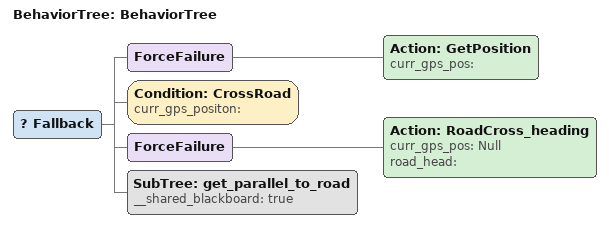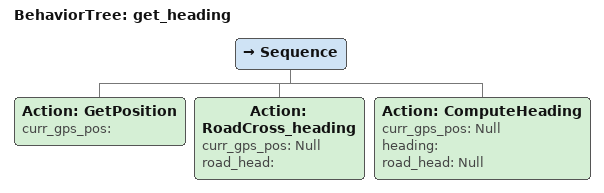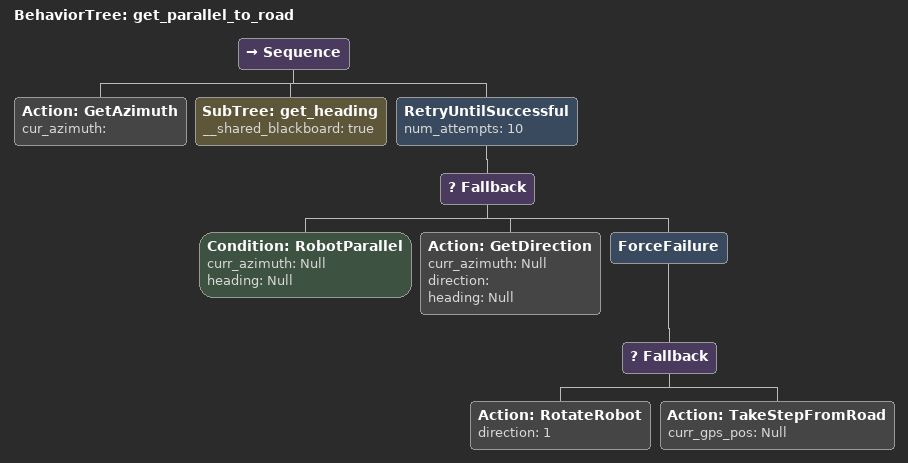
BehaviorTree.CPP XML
<?xml version="1.0"?>
<root main_tree_to_execute="BehaviorTree">
    <BehaviorTree ID="BehaviorTree">
        <Fallback>
            <ForceFailure>
                <Action ID="GetPosition" curr_gps_pos=""/>
            </ForceFailure>
            <Condition ID="CrossRoad" curr_gps_positon=""/>
            <ForceFailure>
                <Action ID="RoadCross_heading" curr_gps_pos="Null" road_head=""/>
            </ForceFailure>
            <SubTree ID="get_parallel_to_road" __shared_blackboard="true"/>
        </Fallback>
    </BehaviorTree>
    <BehaviorTree ID="get_heading">
        <Sequence>
            <Action ID="GetPosition" curr_gps_pos=""/>
            <Action ID="RoadCross_heading" curr_gps_pos="Null" road_head=""/>
            <Action ID="ComputeHeading" curr_gps_pos="Null" heading="" road_head="Null"/>
        </Sequence>
    </BehaviorTree>
    <BehaviorTree ID="get_parallel_to_road">
        <Sequence>
            <Action ID="GetAzimuth" cur_azimuth=""/>
            <SubTree ID="get_heading" __shared_blackboard="true"/>
            <RetryUntilSuccessful num_attempts="10">
                <Fallback>
                    <Condition ID="RobotParallel" curr_azimuth="Null" heading="Null"/>
                    <Action ID="GetDirection" curr_azimuth="Null" direction="" heading="Null"/>
                    <ForceFailure>
                        <Fallback>
                            <Action ID="RotateRobot" direction="1"/>
                            <Action ID="TakeStepFromRoad" curr_gps_pos="Null"/>
                        </Fallback>
                    </ForceFailure>
                </Fallback>
            </RetryUntilSuccessful>
        </Sequence>
    </BehaviorTree>
</root>
